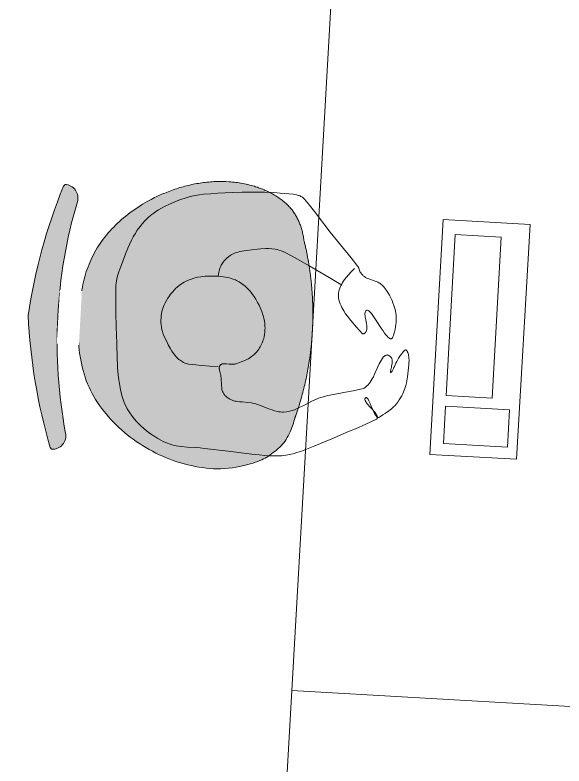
# Model space of a CAD drawing. Header units: millimetres. Extents: x 53255 to 75711, y -557 to 19362.
# Drawn here: x 65008 to 66081, y 14357 to 15824 of the extents above; entities that cross this region are included whole.
import ezdxf

# ---------------------------------------------------------------- set-up
doc = ezdxf.new("R2010")
doc.units = ezdxf.units.MM
doc.header["$MEASUREMENT"] = 0
doc.layers.add('FURN-FILE', color=211, linetype='Continuous', lineweight=0)
doc.layers.add('FURN-WKST', color=42, linetype='Continuous', lineweight=13)

# ---------------------------------------------------------------- blocks, each defined once
blk = doc.blocks.new('wrk3_47')
at = {"layer": 'FURN-WKST', "color": 0, "flags": 128}
blk.add_lwpolyline([(0, 0), (1500.000000000007, -7.275957614183426e-12), (1500.000000000011, 749.9999999999854), (3.637978807091713e-12, 749.9999999999927), (0, 0)], close=True, dxfattribs=at)
blk = doc.blocks.new('*U280')
at = {"linetype": 'ByBlock', "lineweight": -2, "extrusion": (0, 0, -1)}
blk.add_hatch(color=7, dxfattribs=at).paths.add_polyline_path([(240.028644105063, 333.8224027594624, 0.05883785226899226), (-17.78258416726385, 378.3228370211073, 0.05883785226899226), (-270.5643462055668, 310.8815731017094), (-273.9786411161185, 307.6193697070776, 0.4852311977000949), (-240.2319705560876, 283.4062904212551, -0.05913279318586893), (-15.18123345445929, 320.4241396341458, -0.05913279318586893), (212.2825073906097, 303.7376379520938, 0.4852311977000949), (243.7218450241053, 330.8795009021924)])
h = blk.add_hatch(color=7, dxfattribs=at)
edge = h.paths.add_edge_path()
edge.add_spline(control_points=[(177.3597326177223, -145.1740488822907), (207.7293379313414, -138.3802228098575), (239.4937737221917, -120.1599046054835), (285.5368762420221, -39.29090160156193), (282.7531709045179, 112.4052060332397), (154.204154823834, 268.7965515609758), (36.97263507704702, 282.2879587669377), (-13.27937099904739, 278.1714150390035)], knot_values=[0, 0, 0, 0, 0.1278050160630629, 0.1732907007324, 0.4305391611673586, 0.7883516963517069, 1, 1, 1, 1], degree=3, periodic=0)
edge.add_spline(control_points=[(-13.27937099904739, 278.1714150390035), (-63.70477036730153, 277.7649786676993), (-179.2492612186579, 253.8152442499122), (-293.2596135224267, 86.52446312602842), (-282.4247332428131, -64.81148388591828), (-229.3179185400586, -141.226541462318), (-196.0462666453459, -156.5193407843035), (-165.1847444628002, -160.5647082002397)], knot_values=[0, 0, 0, 0, 0.2116483041139544, 0.5694608392983027, 0.8267092997332612, 0.8721949844025984, 1, 1, 1, 1], degree=3, periodic=0)
edge.add_line((-165.1847444628002, -160.5647082002397), (-165.248458046739, -160.8114819504117))
edge.add_arc((-20.00024980952367, 427.6801178225433), 606.1513053681006, 256.1356691001223, 272.5725635445668)
edge.add_arc((-20.00006308477896, 427.6801262120862), 606.1513053681, 272.5725468779, 289.0094413223445)
edge.add_line((177.4379372039439, -145.4146661577979), (177.3597326177223, -145.1740488822907))
at = {"color": 0, "linetype": 'ByBlock', "lineweight": -2, "extrusion": (0, 0, -1), "flags": 128}
blk.add_lwpolyline([(240.028644105063, 333.8224027594624, 0.05883785226899226), (-17.78263144013908, 378.32284657743), (-17.78258416726385, 378.3228370211073, 0.05883785226899226), (-270.5643462055668, 310.8815731017094), (-273.9786411161185, 307.6193697070776, 0.4852311977000949), (-240.2319389186778, 283.4062995583372), (-240.2319705560876, 283.4062904212551, -0.05913279318586893), (-15.18123345445929, 320.4241396341458, -0.05913279318586893), (212.2824356838828, 303.7376518436213), (212.2825073906097, 303.7376379520938, 0.4852311977000949), (243.7218450241053, 330.8795009021924), (240.028644105063, 333.8224027594624)], format="xyb", close=True, dxfattribs=at)
at = {"color": 0, "linetype": 'ByBlock', "lineweight": -2}
blk.add_rational_spline([(-177.3597326177223, -145.1740488822907), (-207.7293379313414, -138.3802228098575), (-239.4937737221917, -120.1599046054835), (-285.5368762420221, -39.29090160156193), (-282.7531709045179, 112.4052060332397), (-154.204154823834, 268.7965515609758), (-36.97263507704702, 282.2879587669377), (13.27937099904739, 278.1714150390035), (63.70477036730153, 277.7649786676993), (179.2492612186579, 253.8152442499122), (293.2596135224267, 86.52446312602842), (282.4247332428131, -64.81148388591828), (229.3179185400586, -141.226541462318), (196.0462666453459, -156.5193407843035), (165.1847444628002, -160.5647082002397), (165.2059823241143, -160.6469661169685), (165.2272201854248, -160.7292240336828), (165.248458046739, -160.8114819504117), (108.7795362508041, -174.7488256866709), (50.89822587730669, -180.4709396899489), (-7.206620838936942, -177.8602946925675), (-65.3114788947496, -175.2496661217447), (-122.446421565528, -164.3599000440881), (-177.4379372039621, -145.4146661577615), (-177.4118690085343, -145.3344603992955), (-177.3858008131283, -145.2542546407931), (-177.3597326177223, -145.1740488822907)], [1, 1, 1, 1, 1, 1, 1, 1, 1, 1, 1, 1, 1, 1, 1, 1, 1, 1, 0.9931535054110803, 0.9931535054110803, 1, 0.9931535054110803, 0.9931535054110803, 1, 1, 1, 1], degree=3, knots=[0, 0, 0, 0, 0.02130083601051049, 0.02888178345540001, 0.07175652686122644, 0.1313919493919511, 0.1666666666666667, 0.1666666666666667, 0.1666666666666667, 0.2019413840189924, 0.2615768065497171, 0.3044515499555435, 0.312032497400433, 0.3333333333333333, 0.3333333333333333, 0.3333333333333333, 0.5, 0.5, 0.5, 0.6666666666666666, 0.6666666666666666, 0.6666666666666666, 0.8333333333333333, 0.8333333333333333, 0.8333333333333333, 1, 1, 1, 1], dxfattribs=at)
blk.add_wipeout([(-37.68748061551013, 321.35907786658214), (67.7198626787067, 317.2857953905696), (66.0496179972397, 274.0636384312966), (-39.35772529693349, 278.136920907331)], dxfattribs=at)
blk = doc.blocks.new('*U281')
at = {"color": 0, "linetype": 'ByBlock', "lineweight": -2, "extrusion": (0, 0, -1), "flags": 128}
for points in [[(67.61908009956096, 119.8511182272741), (61.86141286142083, 112.8625139193391), (57.21716820300207, 106.747204732932), (53.51690833760222, 101.4083280218292), (50.59899699340167, 96.75420831753217), (48.31851656882645, 92.7006638214225), (46.55052184445958, 89.17189208487252), (45.19014047337259, 86.10052312588596), (44.15105128991127, 83.4272105214186), (42.69352738365706, 78.78484319125346), (41.92029214984359, 75.33672436221605), (41.53067390465731, 72.7716107648157), (41.267624121072, 68.96071354640662), (41.40966762848984, 65.19777894072831), (42.14086748640693, 60.5035449205534), (43.32281275607238, 56.14900233281151), (44.83600505314826, 52.10520553723109), (46.58496756247041, 48.34632329855594), (48.49377218365407, 44.84922075395662), (50.50237628660398, 41.59310605534847), (54.78398247921723, 35.54258406652298), (59.0132637314673, 30.30225940918172), (63.02594277526077, 25.75433531812814), (70.6028416566478, 17.86950298404918), (82.8104767855184, 6.186409244797687), (95.27644379717822, -5.374519566310482), (95.44990952018998, -5.519388601180253), (95.62337491309154, -5.63267317064674), (95.79607148328796, -5.718109292869485), (95.96734155618469, -5.77904859366754), (96.1366258811031, -5.818495735024044), (96.30345250024402, -5.839142297212675), (96.46742675770656, -5.843397445332812), (96.79067227099586, -5.810202640161151), (97.09882838337217, -5.73325046842001), (97.39067518641241, -5.624673869464459), (97.66560268748435, -5.49403205368435), (97.92346023149003, -5.34881043067071), (98.16443737183727, -5.194827244424232), (98.61150498665666, -4.866487905426766), (98.99419470298017, -4.545264115837199), (99.31969334690075, -4.245325331605272), (99.86107885988895, -3.696074189490901), (100.2372337774505, -3.27949437103598), (100.4990100799841, -2.97324777805261), (100.6824118967561, -2.75075585309969), (100.9345019252214, -2.434140977475181), (101.1561822655931, -2.145039310886204), (101.78196141222, -1.185156832052598), (102.2643420750319, -0.183659853944846), (102.622547816296, 0.8491392098621873), (102.8736473200188, 1.904223134086351), (103.0327761412991, 2.97373153024455), (103.1266262014906, 5.16497412345052), (102.9879879828295, 7.3423133597571), (102.6894177384092, 9.471940885119693), (102.2865269908216, 11.52984179467239), (101.2911790953513, 15.49621113724061), (99.19262115363381, 22.51942044706811), (98.42353596081375, 25.09280649275388), (97.81140534589213, 27.28337337292396), (97.34586902305455, 29.13809940055216), (97.00793037252879, 30.70331435177286), (96.77592547679524, 32.02189959055613), (96.539707026408, 34.19763807182972), (96.52767230971222, 35.70429361434435), (96.62459608889185, 36.75544096945305), (96.95983636180608, 38.19278761892201), (97.54741736213327, 39.44703207762723), (98.48949282486137, 40.52633291743768), (99.57369903375366, 41.06558722538102), (100.7742293079355, 41.14483867827948), (102.0683799297403, 40.8348345727245), (103.4362226682424, 40.19799865210007), (104.8603098237436, 39.28930754590692), (106.3254086694797, 38.15708007441935), (107.8182624607434, 36.84368780050499), (109.3273754486945, 35.38619442006529), (110.8428195777815, 33.81693086597443), (113.9088797696822, 30.39490094499706), (116.9103497116885, 26.81422419519004), (119.8070561812492, 23.21530813111531), (130.9326078172453, 8.969113284070772), (135.0174057965924, 3.896892885128182), (138.4623546341609, -0.1532949113206996), (141.3375779661728, -3.281220955508616), (143.7199970741276, -5.619996830606397), (145.6844591358604, -7.308213324136887), (147.2992985191158, -8.475391589614446), (148.6245213052607, -9.235367350142042), (149.7114810737257, -9.684237743447738), (150.603349316254, -9.900791386517085), (152.0219169637567, -9.85677684244365), (152.9590529185589, -9.446727106889739), (153.5860923062937, -8.913796609242127), (154.3980762598876, -7.73221778410516), (155.0473385666191, -6.067045890897134), (155.9285635140841, -2.822869658008131), (156.6499187533773, 0.3194108825846342), (157.2320876669182, 3.341104492588784), (158.0717914602428, 9.163294453639537), (158.5291869194334, 14.37465730929762), (158.7104680947741, 18.98172732020248), (158.6970436169941, 23.0205843561198), (158.550614016327, 26.54142389948174), (157.9843808904043, 32.6250902102438), (157.2942593458065, 37.08080364640773), (156.6236887844498, 40.33881686133827), (155.3664800440674, 45.05589153369874), (153.800769454414, 49.5248155111185), (151.3785758007798, 55.30165604620561), (149.0192397886567, 60.37779128111288), (146.7523841097209, 64.80340260137746), (144.6013334141171, 68.64185756145889), (142.5824669152062, 71.95997187473404), (140.7056624820907, 74.82254955700773), (137.1592574217866, 79.71580637530496), (134.2681705411815, 83.26713323276272), (131.9627792092433, 85.85185017325784), (128.2739321728295, 89.58424995564928), (124.2950765424321, 93.12041495275844), (122.1367478231696, 94.72651642622077), (120.0240372615226, 95.9953706384731), (117.9760180529338, 97.00343935270212), (116.0059601787289, 97.81099881523551), (114.1225958351642, 98.46535994864826), (110.5204602513331, 99.48250351839306), (97.78084077315725, 102.3181027741266), (94.71834979214327, 103.2222089618372), (92.49158571159933, 104.0427574706991), (90.86953603446455, 104.7589452644934), (88.52651421311748, 106.0261156761371), (86.30767392941925, 107.5634780721994), (85.25459481537109, 108.4122677940904), (84.35467497887294, 109.1779937093561), (83.58553649117675, 109.8669797750372), (82.28521607573202, 111.1187182615467), (81.35212521137146, 112.0989135312739), (80.67825915372669, 112.8590013567991), (79.71253007662017, 114.041703105333), (78.80509393323155, 115.2786013452751), (78.44628491926414, 115.8340091461141), (78.14034026356967, 116.3725268427661), (77.63029058792017, 117.4187948789659), (76.10981077513134, 121.2116470086803), (75.69317551568383, 122.1282207395598), (75.34633356321137, 122.7917531492676), (75.0612656447629, 123.2724324986375), (74.58518665571319, 123.960892389794), (74.32212742387492, 124.2884540069026), (74.04041603656515, 124.603662347381), (59.05431858806696, 140.1536847831412), (36.23076317918458, 163.1585561429492), (13.51566399700823, 186.2140992055683), (-0.4197134759306209, 201.0657554242971), (-21.03483801355469, 223.6071287690393), (-31.61526734536892, 234.7912391397622), (-42.62526393884764, 245.7912772935051), (-43.72604669915745, 246.773117900615), (-44.81541054591798, 247.6110803386655), (-45.88299460824783, 248.327272993236), (-46.92115294352698, 248.9402842759555), (-47.92440665843606, 249.4657583478984), (-49.8747187282861, 250.3294334466264), (-51.64427854160022, 250.9633944504276), (-53.23165699470701, 251.4318947478205), (-54.64428690288332, 251.7805150777276), (-57.15385042534763, 252.2647839400161), (-59.05362180801603, 252.5332654090635), (-61.90431448385061, 252.8043898368232), (-64.72213053596352, 252.9434306352232), (-74.21646445879014, 253.1343022923611), (-90.7915776954178, 253.049827564133), (-103.1925132268152, 252.6604012138196), (-121.7510028050601, 251.5989392649899), (-140.2654369057564, 250.0231908925525), (-165.3012716876692, 247.3811034532227), (-184.052563967387, 245.1019854780097), (-212.1221116964516, 241.0753295642353), (-226.1248509195357, 238.7389011011728), (-240.1024128960707, 236.1566046217376), (-248.5650453235721, 234.2785484526939), (-255.8447824406903, 232.2901298104553), (-262.1297972076645, 230.2994927706532), (-267.5716626518915, 228.3747070986028), (-276.9844187775307, 224.6182531257546), (-283.9679660076581, 221.4967034658875), (-294.3535150689713, 216.3651298254044), (-304.6719121780407, 210.7441164936499), (-312.5995814145863, 206.0140101495672), (-319.2541554852214, 201.6304791881812), (-324.8518491924624, 197.5825629812934), (-329.571459347535, 193.8613341062628), (-333.5604916667944, 190.4567663547678), (-336.9405074281385, 187.3565673456651), (-342.6007274333897, 181.6399754591948), (-346.6270598154078, 177.0926780380832), (-349.5203479142001, 173.5267364096326), (-353.6519919872153, 167.9140257956824), (-357.5273707977394, 161.9673045995332), (-362.2235052977412, 153.7959126908609), (-365.8871293774646, 146.6071350683378), (-368.7888833628385, 140.2778782546302), (-371.1201285314237, 134.7035883905155), (-374.7962573189725, 124.8514046556702), (-377.2713063894334, 117.3672440833543), (-380.640077729724, 105.9607046481688), (-383.7333848598937, 94.30326769605381), (-387.540357128586, 80.09785851902052), (-390.2633408266629, 69.46002342697102), (-391.9587040206679, 61.47530531698067), (-392.920154229796, 55.47667452704263), (-393.4183295418843, 50.96927185459936), (-393.6461132698605, 47.58281691060256), (-393.7227309620939, 42.49190735732554), (-393.4428878726831, 37.38534611866271), (-391.5674424647586, 18.38143463482265), (-388.4038423883758, -10.09421409849529), (-385.0056040351992, -38.54321582521152), (-381.1396423478145, -69.92192469336078), (-377.1767696383686, -101.2903146246499), (-375.9765687848703, -110.037784674274), (-374.7805035786441, -117.6589983257909), (-372.3197577533938, -130.92560708577), (-370.1322875536862, -140.8194558698779), (-368.2798296455221, -148.209844256231), (-365.1313937714949, -159.2495568196573), (-361.502611275544, -170.2371571781368), (-359.132157572385, -176.316249775824), (-356.5927830563814, -181.8220918743609), (-353.9442426386086, -186.8170677216149), (-351.2346976889385, -191.3558926811202), (-348.502726979852, -195.4866465792038), (-342.9035988953256, -202.9142005702415), (-337.5231659162018, -209.0818817663203), (-332.4710834611105, -214.2319086459429), (-327.8032005924251, -218.5540337879393), (-319.1201028773576, -225.7161681473954), (-312.2140576481834, -230.7627982177364), (-306.8331363030229, -234.3708267632937), (-298.4681886057369, -239.5072648280511), (-289.7886433610329, -244.3239581823618), (-283.134044455328, -247.63505310662), (-277.3192777072982, -250.1860214044282), (-272.2284508365992, -252.1507103164149), (-267.7656986612055, -253.6635253624518), (-263.8503965942145, -254.8282589214978), (-260.4138325359963, -255.7249849400068), (-254.3689847182904, -257.0175628681354), (-249.8035702571797, -257.7543549286565), (-246.3582703135107, -258.175225177587), (-241.1511455489454, -258.5935383163305), (-235.8906992768316, -258.7546413669297), (-224.5039320318174, -258.6236579812321), (-207.4419089605144, -258.0810103455951), (-198.9150460310702, -257.8894358946054), (-190.3884818224469, -257.8959673912577), (-143.86197282785, -259.0365167864511), (-97.32912350542028, -260.20231017677), (-82.73590835606592, -260.4717062247182), (-71.76483478044247, -260.5233500932554), (-63.55051485398144, -260.354184967553), (-57.40975006070948, -260.0583528794923), (-52.82052073894738, -259.7194957185748), (-45.97059931778495, -258.9903170800717), (-39.1709703360757, -257.9548900375521), (-35.02240164173418, -257.1303234373299), (-27.34290114734904, -255.1646059712548), (-20.72118440523627, -253.0462731591288), (-14.99525276261556, -250.9303129499785), (-10.03259479311237, -248.9064400250099), (-1.443072281261266, -245.0497243399695), (11.25248804227158, -238.7511891954746), (23.78141759202845, -232.2085929686036), (55.37698615966656, -215.4605239055636), (86.82922167793731, -198.5466316596176), (99.69416946377169, -191.4925056643006), (118.8339891258656, -180.6333129887389), (137.7522017480442, -169.6584653481514), (138.8379824284493, -168.8818531796824), (139.5829874947885, -168.0447047489797), (140.034228832963, -167.1592276066331), (140.2334235718445, -166.2361499719118), (140.2175392254576, -165.284876585607), (140.01928532905, -164.3136291249684), (139.6675566761332, -163.3295726606848), (139.1878327842205, -162.3389294966291), (138.6025377826154, -161.3470816068802), (137.9313645209913, -160.3586627700097), (136.3714526127587, -158.3757945375291), (134.6443415103859, -156.4490960045332), (132.8391612595806, -154.5968578133034), (129.1188582821705, -151.0476571574509), (122.2883924613998, -144.8110602421912), (119.8716253014572, -142.5367616549156), (117.9194158987957, -140.6040756610273), (116.3791247644549, -138.969551275808), (115.189058850483, -137.5911570937278), (114.2880075261273, -136.4304262866244), (113.6200521735882, -135.4533329260485), (113.1365850220318, -134.6304433093028), (112.5395460266373, -133.2688809269857), (112.3191238701256, -132.3189154822758), (112.2925446718436, -131.649658424034), (112.4919046023861, -130.7199693767288), (112.9986966945216, -129.8852522413508), (113.6564970906038, -129.3043301341895), (114.3327556139557, -129.0469598532982), (115.0227165463511, -129.0657900789884), (115.7221914736583, -129.3189166790326), (116.4275011181089, -129.7693160985691), (117.1354228100099, -130.3843346795948), (117.8431430663622, -131.1352285536013), (118.5482147934745, -131.9967492545729), (119.248518675493, -132.9467706562755), (120.6501060127994, -135.073291186618), (122.0125340603554, -137.3557258154651), (123.3271673751879, -139.6952330324821), (125.872806743726, -144.4291153162667), (130.4989119538295, -152.9522373271429), (132.2619565417408, -155.9370097144747), (133.8063274736342, -158.3406505599742), (135.1540908798052, -160.2340587763429), (136.327396155968, -161.6963485044653), (137.3472691928982, -162.8043175152743), (138.2330119160033, -163.6272758582527), (139.0019678112003, -164.2250174946494), (139.6695007907038, -164.6475553143791), (140.8241078336578, -165.1440481978389), (141.6772730426746, -165.2984450285003), (142.3091393155337, -165.2831966270642), (143.2428506639917, -165.0370720978244), (144.1581303787461, -164.5072149667249), (146.316753172192, -162.8898628239876), (150.5597609714096, -159.6600266014939), (154.416748899901, -156.6026969397426), (157.8476374989405, -153.7336163242726), (160.8560487974828, -151.0633899365384), (163.468837598004, -148.5970307933858), (165.7236582925907, -146.3344261609673), (169.5576090153045, -142.1272176670936), (172.303335948709, -138.7537490303766), (174.2693688523213, -136.0947017238141), (177.0381331424724, -131.889476790624), (179.5524902293182, -127.412472105425), (181.7353579821065, -122.8947734663052), (183.5291340413678, -118.6806561977282), (185.0026504934649, -114.7473286931345), (186.2125971464266, -111.0741057267333), (188.0707721789149, -104.2207400747466), (189.3025804813515, -98.2563038335029), (190.11654589721, -93.0587264570604), (190.6521071764655, -88.52488384605749), (191.2568898642203, -80.61642225341711), (191.58256909802, -68.79622060395923), (191.5415329110983, -56.99733186711092), (191.458784890041, -53.51988683180389), (191.277028212513, -50.40281456586672), (191.0114158818324, -47.64842624898665), (190.6820990423294, -45.23776152797655), (190.3094970221209, -43.1414274773997), (189.9119426075704, -41.32608871271441), (189.5047162545961, -39.75820939868572), (188.6470757477, -37.07584204873638), (187.8725722357995, -35.12869220040739), (187.2121549191652, -33.71214811934988), (186.085157742913, -31.66894301724824), (184.7838221003694, -29.73768139099411), (184.4893162315857, -29.39338128263989), (184.1919726643391, -29.13814607834138), (183.8933862522535, -28.96100953663699), (183.5949398100784, -28.8521572989157), (183.2978270362146, -28.80281333195671), (183.0030731424558, -28.80513721457464), (182.7115534116092, -28.85213125135851), (182.4240098830342, -28.93755649078594), (182.141066347147, -29.0558568108172), (181.5821319022434, -29.37778749750214), (181.0474994549513, -29.78090095785228), (180.5391825708139, -30.23798459805766), (180.0582460263977, -30.7279450930946), (179.6050343241368, -31.23458501543428), (178.7540657016871, -32.28641245203835), (178.0141823246086, -33.28940952085759), (176.7490149432706, -35.14654359610358), (175.8414828261448, -36.55151838670281), (175.1933892406378, -37.57117801324057), (174.7295548870097, -38.29950649579769), (174.3958419490591, -38.81799094276721), (173.920514587051, -39.54019411508125), (173.4785835187722, -40.18211271208565), (172.1651732651662, -42.22237280339687), (170.9930896971782, -44.36805505923985), (169.9429159274368, -46.54694461936379), (168.9983306203358, -48.70587356928809), (167.3224277913614, -52.95808677222522), (165.9468163681086, -56.77602742766976), (164.8033999078689, -60.08939358575662), (163.8428189704646, -62.89947022993147), (163.0287016754301, -65.24437194255006), (162.3337651875772, -67.17833991510633), (161.7371612610004, -68.75985248687721), (161.2226591918297, -70.04517890492934), (160.7773935757941, -71.08522618479401), (160.0071106018804, -72.69195686687817), (159.435005475003, -73.69847711509647), (159.0080423081818, -74.33030362106365), (158.3694417825027, -75.06319123934736), (157.7311059777858, -75.51688014491447), (157.4594737214138, -75.5901482344234), (157.2541526559435, -75.5283923827883), (157.1055142429759, -75.35062356345952), (157.0050590264, -75.07374672927835), (156.9452973892985, -74.71277432819261), (156.9196422014211, -74.28101909139878), (156.9223122105977, -73.79026805773901), (156.9482451404619, -73.25093961472157), (157.0549586705747, -72.04176730343534), (157.2098662989301, -70.73260739224861), (157.3904103347959, -69.37234394889674), (157.5800808518034, -67.99788033987352), (157.9548425208923, -65.21847782608529), (158.2614175312119, -62.6393317510192), (158.4782332600444, -60.32805190400177), (158.6050524369348, -58.30289015970993), (158.6521137953168, -56.55483316309255), (158.6338124510003, -55.0611102982075), (158.5651900610101, -53.79324508275386), (158.4601310355865, -52.72167762110257), (158.1631779735108, -50.95124915434644), (157.8355354409796, -49.72830781436642), (157.5249184823188, -48.87981081208636), (156.9459271623709, -47.73204742247253), (156.6021996824857, -47.21996146445963), (156.2202547802954, -46.752490378527), (155.8340453442361, -46.34366371871874), (155.4367136651781, -45.95420799394196), (155.0372877374684, -45.58719944985205), (154.2311634821672, -44.90547175345637), (153.480580956355, -44.32973839054466), (152.8026109725033, -43.85356247447635), (152.2021345867906, -43.46585898849662), (151.6771851694139, -43.15402659697793), (151.2222453816066, -42.90567001132513), (150.8302367413125, -42.70946635221844), (150.49368171065, -42.55552557565898), (149.9237898982319, -42.32996033672316), (149.516305926285, -42.20087820960543), (149.2241472058813, -42.12856982397716), (148.8108901228916, -42.06241193494134), (148.4318151398329, -42.05068169452716), (146.7743615866493, -42.30063894078921), (145.2615644716279, -42.85450813286297), (143.8765043971871, -43.6661781175826), (142.6041609252497, -44.69481536984313), (141.4312137502711, -45.90431911109772), (140.3458636805444, -47.26282990602704), (138.3676337072757, -50.3710744564778), (136.6364953144293, -53.78802213954623), (135.0959585676246, -57.36541381385905), (133.702628462037, -60.99185350160406), (131.1539672794897, -68.32263383801546), (126.5559516615613, -81.93674293481672), (124.6713335889726, -86.99945381460202), (122.9054659544054, -91.29272665180542), (121.2508215634589, -94.89243042637827), (119.7057222010189, -97.88698257063879), (118.2702710997692, -100.3649156226638), (115.5479026197354, -104.3221879859157), (113.3105577152965, -106.9216125687853), (111.5113932843597, -108.6348092775042), (108.6012255075766, -110.7811526337646), (105.4164328958213, -112.3647985127645), (96.27882737672189, -115.6343222242795), (88.01290427577624, -118.2628694443592), (73.14844323167199, -122.547882454408), (50.58617127584876, -128.9049946781852), (39.5125560029046, -132.376212988449), (28.77853825448983, -136.2421366490926), (23.87488245368877, -138.3539713133723), (19.3104296670499, -140.6326857635722), (10.81665897578205, -145.4953024385904), (-3.946614598062297, -154.9276426439064), (-15.04012294358836, -161.8124587848833), (-19.22519493453729, -164.1667473853086), (-22.90404891360231, -166.0727105401493), (-29.38968038284656, -168.9742105265177), (-34.30209985595866, -170.711207519762), (-38.01823602902004, -171.7239717625162), (-43.65064235917816, -172.7126744272755), (-46.49573010040331, -172.9437565584303), (-49.36173185305961, -172.984206173991), (-52.53482548161264, -172.8342497191952), (-55.52539711572899, -172.5487915072918), (-61.16837462424883, -171.6872019280381), (-66.13733119308745, -170.6472828169317), (-70.5034636051787, -169.5713869848005), (-78.17081504070666, -167.450244153868), (-89.68769298931147, -164.1426656134681), (-95.43056446368428, -162.643113777227), (-101.149088153812, -161.3761569685121), (-104.7684806012185, -160.8112052848155), (-108.1961416944832, -160.5056730055258), (-114.6918679311493, -160.3621293938559), (-126.1722005898555, -160.6974758182077), (-130.4791717876215, -160.7566610003014), (-134.234828300876, -160.6772480313666), (-137.5049885524932, -160.4621671883615), (-140.3499924792923, -160.1322573821635), (-142.8240742707058, -159.7148258310153), (-147.1123905515415, -158.6437880170379), (-150.2880324848593, -157.5113225993155), (-152.643523387349, -156.4517223831754), (-154.3939444748903, -155.5281738742306), (-156.9913919779865, -153.9199156220275), (-159.5523224818971, -152.0242780741974), (-160.7194275412185, -151.0291502860637), (-161.7614826558129, -150.0342395672596), (-163.5475592736184, -148.0254204364282), (-164.9647233406067, -146.0525027272924), (-166.0891303169337, -144.1317738821854), (-166.9818835178303, -142.2749083164126), (-167.691901126731, -140.489928889212), (-168.2582510821521, -138.7819849058542), (-172.8152157223813, -111.8090318773029), (-173.1322448720384, -110.7991020870359), (-176.0388228365919, -103.1609879685566), (-176.3339466929174, -102.1997064140269), (-176.5558183083049, -101.3576436544681), (-176.7172173122817, -100.6201684777698), (-176.9137212015194, -99.32820962431288), (-176.9784915090277, -98.35820170085208), (-176.9745370799428, -97.63017395954375), (-176.8750894638433, -96.53738742738642), (-176.6520413124235, -95.44382430076439), (-176.3369641326426, -94.48660829826622), (-175.9432096057353, -93.6572841071029), (-175.4829116619076, -92.94087172385844), (-174.9668455831343, -92.32398520716742), (-174.404565626377, -91.79467269061206), (-173.8045293200266, -91.34227188927252), (-173.1742096933885, -90.95727963265745), (-171.8260115564262, -90.34839463250682), (-170.4248542111745, -89.92431207029585), (-169.0056721593282, -89.63812591255191), (-167.5947451938337, -89.45323866259059), (-166.2114879705332, -89.34127888684088), (-163.4927321533905, -89.25312756928543), (-158.5023755400762, -89.2932766317499), (-154.7310030943772, -89.2917076404483), (-151.9791828614907, -89.16397123508432), (-149.9976163056854, -88.95110476341506), (-148.5742506624374, -88.70625307066075), (-147.5490244606844, -88.46652361654196), (-146.0896057688005, -88.00454853856718), (-144.7373665501291, -87.40439584407795), (-135.3343401743041, -82.76460941439291), (-131.8338370029305, -81.0262843719429), (-128.8001993147991, -79.43270945108452), (-126.1761398904418, -77.95018340570459), (-123.9086609942533, -76.56363922005403), (-121.9500561180612, -75.26738195399594), (-118.5886611199821, -72.77536033033903), (-116.1307484755525, -70.68727617225159), (-114.3272376222303, -68.97986885362116), (-111.6927443989407, -66.1644460620264), (-110.4098675520145, -64.63193546560433), (-109.151455813364, -63.00985070394745), (-107.0527602734364, -60.06758237136091), (-105.2558549843088, -57.30363165990275), (-103.7171536156457, -54.70823906099031), (-102.3995031857266, -52.27196223967985), (-101.271206917605, -49.98571367714248), (-99.42589830586803, -45.69470474963964), (-98.08956076002505, -41.93737541042719), (-97.12423686112015, -38.64923996107245), (-96.42964263441536, -35.77282653945076), (-95.93267807638767, -33.25721923008314), (-95.3014792627946, -28.85953509364481), (-95.018241660473, -25.56671683484456), (-94.88102651352528, -20.63938263596356), (-95.06647248164518, -15.73025528082871), (-95.3565889064921, -12.4533449241535), (-95.74421654824255, -9.377949413064925), (-96.76999793801224, -3.609615312587266), (-97.9841947468667, 1.431668367968086), (-99.28630470923235, 5.831379862174799), (-100.6073274262817, 9.66782724564473), (-101.9010894444073, 13.01147885940009), (-104.4716844219147, 18.82538585318616), (-106.6529221107412, 23.14775491682303), (-108.4298053599996, 26.36433774092802), (-111.3193850385142, 31.14305030354808), (-114.4752155399256, 35.85926733038286), (-118.6896624006913, 41.69882904578481), (-122.3920814030862, 46.49556008530271), (-125.6973505381538, 50.45752305453789), (-128.6761285161629, 53.74711523870428), (-131.3733007259361, 56.49186079133142), (-133.8191375287352, 58.79250495063388), (-138.3334819877273, 62.59511990387909), (-141.9508883717572, 65.26330461994075), (-144.8144712205612, 67.16269782578456), (-149.382075364214, 69.8507094178749), (-154.3143084592011, 72.34848378862807), (-157.0575453983038, 73.5615554073047), (-159.622421630942, 74.56831275647346), (-162.0213441964734, 75.4036658993682), (-166.505946552119, 76.70692668731863), (-170.4173234228729, 77.59028363308607), (-173.8314891955306, 78.18697055045413), (-176.8134734097112, 78.5878715473882), (-182.0221651142492, 79.05208647380641), (-185.9225815785103, 79.23235817850946), (-191.7675126484828, 79.29337455045606), (-197.610762389595, 79.17879188462757), (-204.9083296730678, 78.85121745595461), (-211.3066259965562, 78.34780844006309), (-216.9042359339364, 77.70346711171078), (-221.7942242537029, 76.9582092161254), (-226.0620552457185, 76.15017613737655), (-229.7848097188325, 75.3123709572792), (-236.2653564907305, 73.52363690473067), (-241.0899693480314, 71.88749620467206), (-244.6842748733252, 70.48058187382776), (-250.0308925906356, 68.06009959672883), (-255.316161716888, 65.24102301407402), (-258.5515606052068, 63.27732686019954), (-261.4458965651284, 61.34163042278669), (-264.0422991843807, 59.44507672546388), (-266.3776810238414, 57.59630084598393), (-270.5121735535067, 53.94904476873853), (-273.8846086558988, 50.56885012758721), (-276.6613227135822, 47.47046229467014), (-278.9667119075457, 44.65422692414359), (-282.7452250553688, 39.49624202399355), (-285.3854900320366, 35.44173204937761), (-287.2680570198572, 32.29942014017433), (-289.9519021694723, 27.42774738022126), (-292.4889062021248, 22.37224755038915), (-294.3562254209392, 18.12995926264921), (-295.850114908375, 14.05604749145277), (-297.0267613738324, 10.16531409013623), (-297.9345524635428, 6.466173772980255), (-298.6151379086223, 2.962136357888085), (-299.1043452804297, -0.3470089987567917), (-299.6365347006358, -6.590120942542853), (-299.6940532759982, -12.06406136022633), (-299.4351447724257, -16.83721515217985), (-298.974017582972, -20.98422138810565), (-298.3923880303264, -24.57898403157742), (-296.9781540330296, -30.7651655948539), (-295.5896323345223, -35.29247152812968), (-294.365633588066, -38.61080098932507), (-292.2388655811228, -43.44337800238645), (-289.7665626029266, -48.07585125270271), (-284.9994027819339, -56.11273972821436), (-280.4781460901868, -63.32070004471825), (-276.2314760093795, -69.55348682787007), (-272.2780260969448, -74.81057922871332), (-268.6266881678312, -79.16635906890224), (-265.2779171943839, -82.72797618292316), (-262.2253973336337, -85.61118916277701), (-259.4577212873919, -87.92729648346358), (-256.9599089529147, -89.77676844213784), (-254.7146932323085, -91.24680989600165), (-250.6481763898846, -93.45441104195925), (-247.4805125099738, -94.7773558196568), (-245.0368204807819, -95.56674338106677), (-241.2595465156119, -96.40141643087918), (-237.3450089037797, -96.7874411408593), (-222.883734514915, -97.11657971752356), (-212.0583789694501, -97.12812749272052), (-195.8361496185607, -96.90346092914842), (-179.6112179480479, -96.55893252204987)], [(44.32966108575783, 86.45783814479), (19.86018386532669, 97.91891023583958), (-4.609293355119007, 109.3799823268891), (-20.77133309592318, 116.844035197304), (-45.16572871374956, 127.6729002773318), (-57.47679782515479, 132.9196911719991), (-69.89194735330238, 138.0532469735736), (-74.35381302238966, 139.6626121450099), (-78.61576740014425, 140.8460604158099), (-82.67251960583963, 141.6886747808676), (-86.52271082480729, 142.2597846450626), (-90.16797761825, 142.6158049526639), (-97.07808890464366, 142.8569499852092), (-103.1829766554438, 142.6626360152804), (-108.5511384780111, 142.2250314479315), (-117.957947944793, 140.9666242943313), (-124.9827861965896, 139.7058190036005), (-135.3903265831104, 137.4931035543814), (-145.5406920548921, 135.1299335069743), (-150.4749104990551, 133.9150270615901), (-154.7409881784333, 132.7332607397038), (-158.4248628811183, 131.5640037133016), (-161.6043376695307, 130.4076955574346), (-164.3484386797354, 129.2740504067442), (-166.7175879255301, 128.1754765918813), (-168.7642028581758, 127.1236569965586), (-172.281599286689, 125.0569479205587), (-174.8617616941119, 123.2984133142927), (-176.7619248410119, 121.8511792864992), (-179.552391883517, 119.4575192897028), (-182.2666252502022, 116.7757533314325), (-183.7829674656314, 115.1077770768861), (-185.1148692125789, 113.5281014525499), (-186.28568309408, 112.0328257865949), (-187.3157000676729, 110.6181523638406), (-189.0731570802309, 107.9312880339494), (-190.4280768193421, 105.542511871743), (-191.4762629161123, 103.4225635021248), (-192.2900146174579, 101.54424606256), (-192.9240534477067, 99.88244907522676), (-193.8614518353061, 96.93230581755779), (-194.4233075965021, 94.68377554887047), (-194.7667395206081, 92.97669804940597), (-195.1587843733287, 90.382137282857), (-195.4058474183403, 87.74595514413159), (-195.6871233038546, 83.48946156882084), (-195.9683991893326, 79.2329679935101)]]:
    blk.add_lwpolyline(points, dxfattribs=at)
blk = doc.blocks.new('*U282')
at = {"color": 0, "linetype": 'ByBlock', "lineweight": -2, "flags": 128}
for points in [[(-93.81940799851145, -226.5481468585858), (-76.05543497949839, 233.1131620319211), (93.81939657824114, 226.5482154809724), (76.05542355921352, -233.1130934095672), (-93.81940799851145, -226.5481468585858)], [(64.9569343978219, 131.5502647103331), (67.78994789990247, 204.8574413822025), (-57.60350259927509, 209.7033699262902), (-60.43651613182737, 136.3961932556849), (64.9569343978219, 131.5502647103331)], [(-37.9046159999416, -200.2463126598195), (-25.75007406753139, 114.2651227974748), (64.1546640121669, 110.7906834425976), (52.000122111378, -203.7207519854055), (-37.9046159999416, -200.2463126598195)]]:
    blk.add_lwpolyline(points, close=True, dxfattribs=at)
blk = doc.blocks.new('wrk3_48')
at = {"layer": 'FURN-FILE', "color": 0, "linetype": 'Continuous', "lineweight": 0, "extrusion": (0, 0, -1), "rotation": 2.212929250014389}
blk.add_blockref('*U280', (-705.8694781774029, 928.00659803085), dxfattribs=at)
at = {"layer": 'FURN-FILE', "color": 0, "linetype": 'Continuous', "lineweight": 0, "rotation": 92.21320400544748}
blk.add_blockref('*U282', (706.2033570553758, 421.9164525568558), dxfattribs=at)
at = {"layer": 'FURN-WKST', "color": 0, "flags": 128}
blk.add_lwpolyline([(0, 0), (1500.000000000007, 7.275957614183426e-12), (1500.000000000007, 749.9999999999927), (3.637978807091713e-12, 749.9999999999927), (0, 0)], close=True, dxfattribs=at)
at = {"layer": 'FURN-FILE', "color": 0, "linetype": 'Continuous', "lineweight": 0, "extrusion": (0, 0, -1), "rotation": 92.21292925001441}
blk.add_blockref('*U281', (-713.169830182931, 747.1278420790259), dxfattribs=at)

msp = doc.modelspace()

# ---------------------------------------------------------------- block references
at = {"layer": 'FURN-FILE', "linetype": 'Continuous', "lineweight": 0, "rotation": 86.73269161095723}
msp.add_blockref('wrk3_47', (66212.39535871685, 12963.84865559176), dxfattribs=at)

# ---------------------------------------------------------------- next in the draw order: block references
msp.add_blockref('wrk3_48', (66297.8869399539, 14461.41040374694), dxfattribs=at)

doc.saveas('drawing.dxf')
